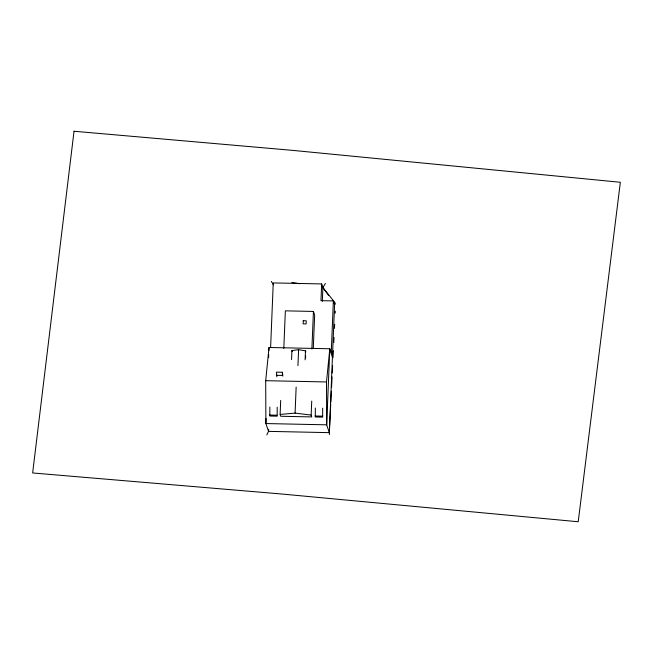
<?xml version="1.0" encoding="UTF-8"?>
<svg xmlns="http://www.w3.org/2000/svg" width="653" height="653" viewBox="0 0 653 653"><rect width="100%" height="100%" fill="white"/><g stroke="black" fill="none" stroke-linecap="round" stroke-linejoin="round"><path stroke-width="0.98" d="M266.816 434.882L268.546 431.372L268.563 429.339M266.106 418.483L265.893 423.552L268.546 431.372L329.332 432.645L329.406 434.547M268.603 357.632L268.726 354.595M268.889 350.539L269.02 347.494L329.806 348.767L331.226 352.963M270.603 347.649L273.256 282.92L321.66 283.933L322.884 287.557L328.671 295.515M268.546 431.372L268.628 429.331M277.19 407.186L277.199 416.181L269.844 416.034L269.836 407.031M276.848 376.797L276.472 372.145L282.439 372.267L282.847 376.136M311.734 401.073L311.154 415.088L311.775 416.908L280.741 416.263L280.121 414.435L280.7 400.428M282.439 372.267L282.308 375.434L276.341 375.312M283.81 348.376L285.353 310.844L313.432 311.44L314.656 315.056L313.285 348.531M291.556 359.558L291.924 350.563L298.609 349.673L305.473 350.849L305.824 351.885M280.121 414.435L295.083 413.104L296.144 387.09M297.948 365.664L298.609 349.673M305.106 359.844L305.473 350.849M305.58 357.885L305.661 355.885M311.897 348.963L313.432 311.44M322.664 408.141L322.672 417.136L315.317 416.981L315.309 407.986M321.66 283.933L320.974 300.666L333.365 300.927L334.589 304.551M322.321 301.335L322.884 287.557L325.406 283.459M333.365 300.927L331.202 353.599L332.426 357.224M269.02 347.494L265.698 380.691L265.893 423.552L326.688 424.825L329.806 348.767L326.492 381.964L326.688 424.825L329.332 432.645L334.679 302.323L322.884 287.557M329.332 432.645L330.728 404.297M330.826 402.264L331.373 391.131M331.577 387.082L332.075 376.952M332.271 372.904L332.622 365.819M333.022 357.713L333.365 350.628M333.765 342.523L334.018 337.462M334.458 328.353L334.663 324.296M335.209 313.162L335.307 311.138M265.698 380.691L326.492 381.964M269.509 415.039L276.856 415.194M314.983 415.994L322.337 416.141M295.083 413.104L311.154 415.088M291.801 282.423L299.825 283.745M271.322 281.37L273.427 284.814M334.679 302.323L335.299 304.151M291.924 350.563L292.275 351.608M303.253 320.713L303.123 323.88L306.102 323.945L306.233 320.778L303.253 320.713M74.034 131.245L32.65 472.96L281.092 493.954L578.215 521.755L620.35 182.269L292.128 150.321L74.034 131.245"/></g></svg>
